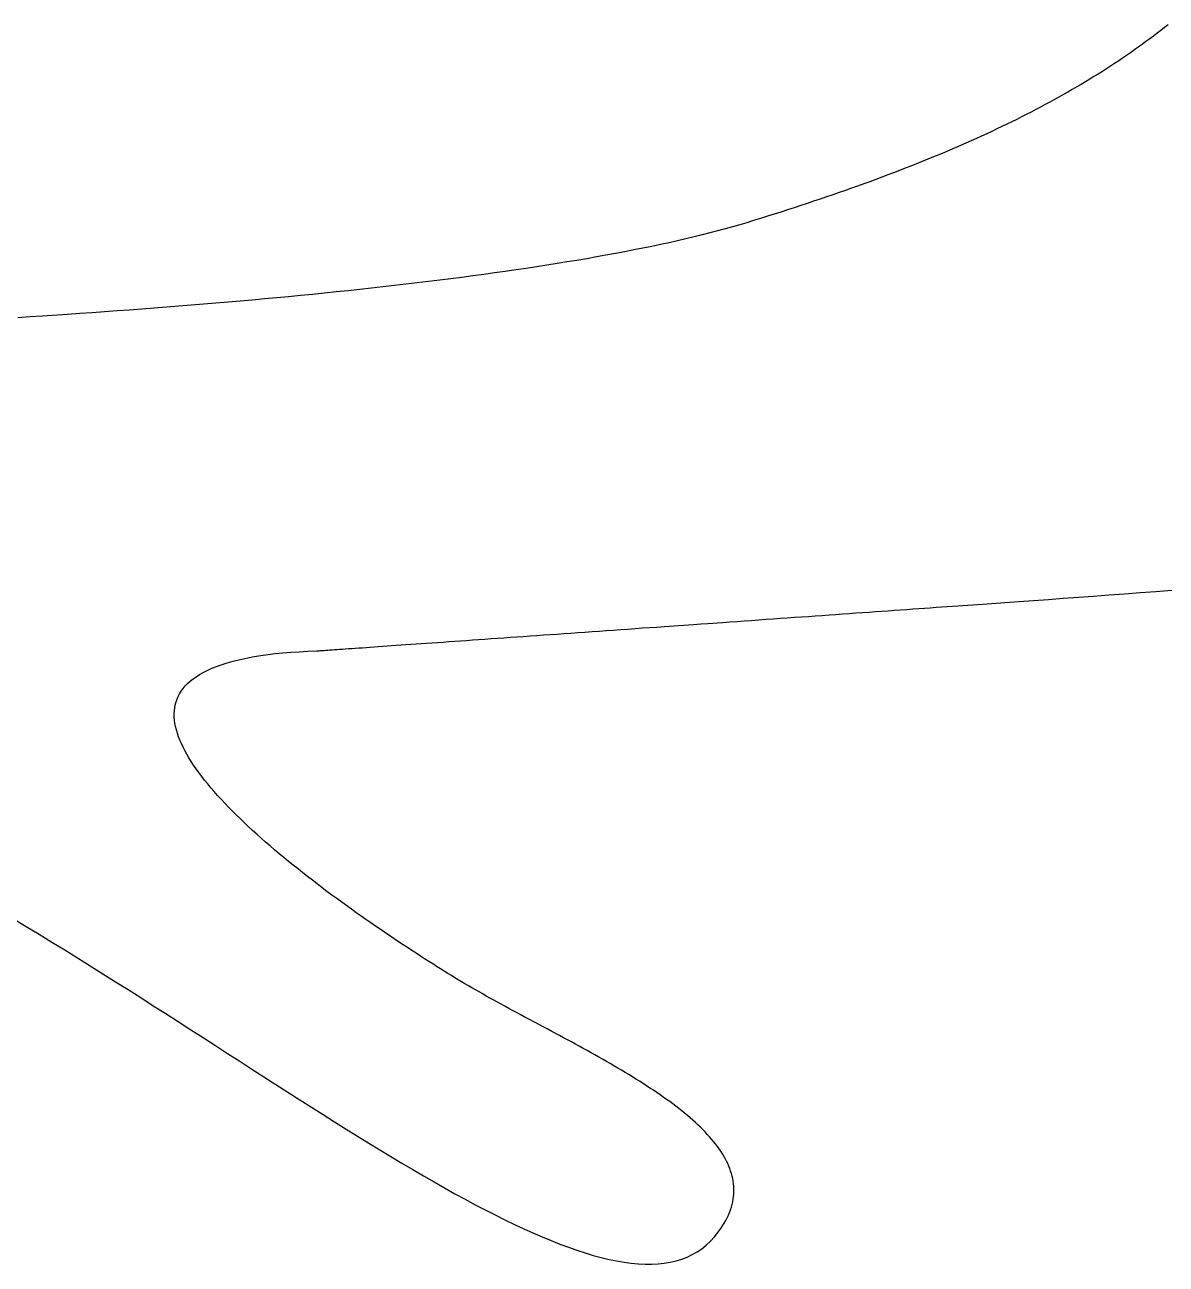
# Model space of a CAD drawing. Extents: x -220 to 640, y 0 to 300.
# Drawn here: x -80.6 to -65.29, y 174.54 to 191.16 of the extents above; entities that cross this region are included whole.
import ezdxf

# ---------------------------------------------------------------- set-up
doc = ezdxf.new("R2010")
doc.units = 0
doc.linetypes.add('CONTINUOUS2', pattern=[0])
doc.layers.get('0').update_dxf_attribs({"linetype": 'CONTINUOUS'})

msp = doc.modelspace()

# ---------------------------------------------------------------- linework, layer by layer
at = {"linetype": 'CONTINUOUS2'}
for p, q in [((-65.266, 191.164), (-65.315, 191.126)), ((-65.462, 191.012), (-65.512, 190.975)), ((-65.412, 191.05), (-65.462, 191.012)), ((-65.363, 191.088), (-65.412, 191.05)), ((-65.315, 191.126), (-65.363, 191.088)), ((-65.717, 190.827), (-65.769, 190.79)), ((-65.665, 190.863), (-65.717, 190.827)), ((-65.613, 190.9), (-65.665, 190.863)), ((-65.563, 190.938), (-65.613, 190.9)), ((-65.512, 190.975), (-65.563, 190.938)), ((-65.982, 190.646), (-66.037, 190.61)), ((-65.928, 190.682), (-65.982, 190.646)), ((-65.875, 190.718), (-65.928, 190.682)), ((-65.822, 190.754), (-65.875, 190.718)), ((-65.769, 190.79), (-65.822, 190.754)), ((-66.204, 190.504), (-66.26, 190.469)), ((-66.147, 190.539), (-66.204, 190.504)), ((-66.092, 190.574), (-66.147, 190.539)), ((-66.037, 190.61), (-66.092, 190.574)), ((-66.491, 190.33), (-66.55, 190.296)), ((-66.432, 190.365), (-66.491, 190.33)), ((-66.374, 190.399), (-66.432, 190.365)), ((-66.317, 190.434), (-66.374, 190.399)), ((-66.26, 190.469), (-66.317, 190.434)), ((-66.79, 190.16), (-66.852, 190.127)), ((-66.729, 190.194), (-66.79, 190.16)), ((-66.669, 190.228), (-66.729, 190.194)), ((-66.609, 190.262), (-66.669, 190.228)), ((-66.55, 190.296), (-66.609, 190.262)), ((-67.103, 189.994), (-67.167, 189.961)), ((-67.039, 190.027), (-67.103, 189.994)), ((-66.976, 190.06), (-67.039, 190.027)), ((-66.914, 190.093), (-66.976, 190.06)), ((-66.852, 190.127), (-66.914, 190.093)), ((-67.428, 189.831), (-67.495, 189.799)), ((-67.362, 189.864), (-67.428, 189.831)), ((-67.296, 189.896), (-67.362, 189.864)), ((-67.231, 189.929), (-67.296, 189.896)), ((-67.167, 189.961), (-67.231, 189.929)), ((-67.767, 189.672), (-67.837, 189.64)), ((-67.698, 189.703), (-67.767, 189.672)), ((-67.63, 189.735), (-67.698, 189.703)), ((-67.562, 189.767), (-67.63, 189.735)), ((-67.495, 189.799), (-67.562, 189.767)), ((-68.192, 189.484), (-68.265, 189.453)), ((-68.12, 189.515), (-68.192, 189.484)), ((-68.048, 189.546), (-68.12, 189.515)), ((-67.977, 189.577), (-68.048, 189.546)), ((-67.907, 189.609), (-67.977, 189.577)), ((-67.837, 189.64), (-67.907, 189.609)), ((-68.562, 189.33), (-68.638, 189.3)), ((-68.487, 189.361), (-68.562, 189.33)), ((-68.413, 189.392), (-68.487, 189.361)), ((-68.339, 189.422), (-68.413, 189.392)), ((-68.265, 189.453), (-68.339, 189.422)), ((-69.026, 189.15), (-69.105, 189.12)), ((-68.947, 189.179), (-69.026, 189.15)), ((-68.869, 189.209), (-68.947, 189.179)), ((-68.791, 189.24), (-68.869, 189.209)), ((-68.715, 189.27), (-68.791, 189.24)), ((-68.638, 189.3), (-68.715, 189.27)), ((-69.429, 189.001), (-69.511, 188.972)), ((-69.347, 189.031), (-69.429, 189.001)), ((-69.266, 189.06), (-69.347, 189.031)), ((-69.185, 189.09), (-69.266, 189.06)), ((-69.105, 189.12), (-69.185, 189.09)), ((-69.933, 188.826), (-70.019, 188.797)), ((-69.847, 188.855), (-69.933, 188.826)), ((-69.762, 188.884), (-69.847, 188.855)), ((-69.678, 188.913), (-69.762, 188.884)), ((-69.594, 188.942), (-69.678, 188.913)), ((-69.511, 188.972), (-69.594, 188.942)), ((-70.46, 188.653), (-70.55, 188.624)), ((-70.37, 188.681), (-70.46, 188.653)), ((-70.281, 188.71), (-70.37, 188.681)), ((-70.193, 188.739), (-70.281, 188.71)), ((-70.106, 188.768), (-70.193, 188.739)), ((-70.019, 188.797), (-70.106, 188.768)), ((-70.917, 188.51), (-71.011, 188.482)), ((-70.824, 188.539), (-70.917, 188.51)), ((-70.732, 188.567), (-70.824, 188.539)), ((-70.64, 188.596), (-70.732, 188.567)), ((-70.55, 188.624), (-70.64, 188.596)), ((-71.623, 188.319), (-71.732, 188.293)), ((-71.516, 188.346), (-71.623, 188.319)), ((-71.41, 188.372), (-71.516, 188.346)), ((-71.307, 188.399), (-71.41, 188.372)), ((-71.206, 188.427), (-71.307, 188.399)), ((-71.107, 188.454), (-71.206, 188.427)), ((-71.011, 188.482), (-71.107, 188.454)), ((-72.309, 188.168), (-72.431, 188.144)), ((-72.19, 188.192), (-72.309, 188.168)), ((-72.073, 188.217), (-72.19, 188.192)), ((-71.957, 188.242), (-72.073, 188.217)), ((-71.844, 188.268), (-71.957, 188.242)), ((-71.732, 188.293), (-71.844, 188.268)), ((-73.194, 188.005), (-73.327, 187.983)), ((-73.062, 188.027), (-73.194, 188.005)), ((-72.933, 188.05), (-73.062, 188.027)), ((-72.805, 188.073), (-72.933, 188.05)), ((-72.678, 188.096), (-72.805, 188.073)), ((-72.553, 188.12), (-72.678, 188.096)), ((-72.431, 188.144), (-72.553, 188.12)), ((-74.299, 187.836), (-74.444, 187.816)), ((-74.156, 187.856), (-74.299, 187.836)), ((-74.014, 187.876), (-74.156, 187.856)), ((-73.874, 187.897), (-74.014, 187.876)), ((-73.735, 187.918), (-73.874, 187.897)), ((-73.597, 187.939), (-73.735, 187.918)), ((-73.461, 187.961), (-73.597, 187.939)), ((-73.327, 187.983), (-73.461, 187.961)), ((-75.641, 187.666), (-75.795, 187.649)), ((-75.487, 187.684), (-75.641, 187.666)), ((-75.335, 187.702), (-75.487, 187.684)), ((-75.184, 187.72), (-75.335, 187.702)), ((-75.033, 187.739), (-75.184, 187.72)), ((-74.884, 187.758), (-75.033, 187.739)), ((-74.736, 187.777), (-74.884, 187.758)), ((-74.589, 187.796), (-74.736, 187.777)), ((-74.444, 187.816), (-74.589, 187.796)), ((-77.384, 187.488), (-77.547, 187.473)), ((-77.222, 187.503), (-77.384, 187.488)), ((-77.061, 187.518), (-77.222, 187.503)), ((-76.9, 187.533), (-77.061, 187.518)), ((-76.74, 187.549), (-76.9, 187.533)), ((-76.58, 187.565), (-76.74, 187.549)), ((-76.422, 187.581), (-76.58, 187.565)), ((-76.264, 187.598), (-76.422, 187.581)), ((-76.107, 187.615), (-76.264, 187.598)), ((-75.951, 187.632), (-76.107, 187.615)), ((-75.795, 187.649), (-75.951, 187.632)), ((-79.361, 187.326), (-79.528, 187.314)), ((-79.195, 187.338), (-79.361, 187.326)), ((-79.029, 187.351), (-79.195, 187.338)), ((-78.863, 187.363), (-79.029, 187.351)), ((-78.697, 187.376), (-78.863, 187.363)), ((-78.532, 187.389), (-78.697, 187.376)), ((-78.367, 187.403), (-78.532, 187.389)), ((-78.202, 187.416), (-78.367, 187.403)), ((-78.037, 187.43), (-78.202, 187.416)), ((-77.873, 187.444), (-78.037, 187.43)), ((-77.71, 187.458), (-77.873, 187.444)), ((-77.547, 187.473), (-77.71, 187.458)), ((-80.527, 187.247), (-80.693, 187.236)), ((-80.36, 187.257), (-80.527, 187.247)), ((-80.027, 187.279), (-80.36, 187.257)), ((-79.861, 187.291), (-80.027, 187.279)), ((-79.694, 187.302), (-79.861, 187.291)), ((-79.528, 187.314), (-79.694, 187.302)), ((-66.469, 183.488), (-66.265, 183.503)), ((-66.265, 183.503), (-66.059, 183.518)), ((-66.059, 183.518), (-65.851, 183.533)), ((-65.851, 183.533), (-65.641, 183.549)), ((-65.641, 183.549), (-65.429, 183.564)), ((-65.429, 183.564), (-65.215, 183.58)), ((-68.771, 183.324), (-68.69, 183.33)), ((-68.69, 183.33), (-68.61, 183.335)), ((-68.61, 183.335), (-68.532, 183.341)), ((-68.532, 183.341), (-68.455, 183.346)), ((-68.455, 183.346), (-68.378, 183.352)), ((-68.378, 183.352), (-68.303, 183.357)), ((-68.303, 183.357), (-68.23, 183.362)), ((-68.23, 183.362), (-68.158, 183.367)), ((-68.158, 183.367), (-68.087, 183.372)), ((-68.087, 183.372), (-68.017, 183.377)), ((-68.017, 183.377), (-67.949, 183.382)), ((-67.949, 183.382), (-67.882, 183.387)), ((-67.882, 183.387), (-67.817, 183.391)), ((-67.817, 183.391), (-67.753, 183.396)), ((-67.753, 183.396), (-67.69, 183.4)), ((-67.69, 183.4), (-67.629, 183.405)), ((-67.629, 183.405), (-67.57, 183.409)), ((-67.57, 183.409), (-67.513, 183.413)), ((-67.513, 183.413), (-67.457, 183.417)), ((-67.457, 183.417), (-67.264, 183.431)), ((-67.264, 183.431), (-67.069, 183.445)), ((-67.069, 183.445), (-66.871, 183.459)), ((-66.871, 183.459), (-66.671, 183.473)), ((-66.671, 183.473), (-66.469, 183.488)), ((-71.143, 183.157), (-71.046, 183.164)), ((-71.046, 183.164), (-70.949, 183.171)), ((-70.949, 183.171), (-70.852, 183.177)), ((-70.852, 183.177), (-70.755, 183.184)), ((-70.755, 183.184), (-70.659, 183.191)), ((-70.659, 183.191), (-70.563, 183.198)), ((-70.563, 183.198), (-70.467, 183.205)), ((-70.467, 183.205), (-70.372, 183.211)), ((-70.372, 183.211), (-70.278, 183.218)), ((-70.278, 183.218), (-70.183, 183.224)), ((-70.183, 183.224), (-70.09, 183.231)), ((-70.09, 183.231), (-69.997, 183.238)), ((-69.997, 183.238), (-69.904, 183.244)), ((-69.904, 183.244), (-69.812, 183.251)), ((-69.812, 183.251), (-69.721, 183.257)), ((-69.721, 183.257), (-69.631, 183.263)), ((-69.631, 183.263), (-69.541, 183.27)), ((-69.541, 183.27), (-69.452, 183.276)), ((-69.452, 183.276), (-69.364, 183.282)), ((-69.364, 183.282), (-69.276, 183.288)), ((-69.276, 183.288), (-69.189, 183.294)), ((-69.189, 183.294), (-69.104, 183.301)), ((-69.104, 183.301), (-69.019, 183.306)), ((-69.019, 183.306), (-68.935, 183.312)), ((-68.935, 183.312), (-68.853, 183.318)), ((-68.853, 183.318), (-68.771, 183.324)), ((-73.46, 182.994), (-73.367, 183.001)), ((-73.367, 183.001), (-73.274, 183.007)), ((-73.274, 183.007), (-73.18, 183.014)), ((-73.18, 183.014), (-73.086, 183.021)), ((-73.086, 183.021), (-72.991, 183.027)), ((-72.991, 183.027), (-72.896, 183.034)), ((-72.896, 183.034), (-72.8, 183.041)), ((-72.8, 183.041), (-72.704, 183.047)), ((-72.704, 183.047), (-72.608, 183.054)), ((-72.608, 183.054), (-72.511, 183.061)), ((-72.511, 183.061), (-72.414, 183.068)), ((-72.414, 183.068), (-72.317, 183.075)), ((-72.317, 183.075), (-72.219, 183.081)), ((-72.219, 183.081), (-72.122, 183.088)), ((-72.122, 183.088), (-72.024, 183.095)), ((-72.024, 183.095), (-71.828, 183.109)), ((-71.828, 183.109), (-71.632, 183.123)), ((-71.632, 183.123), (-71.534, 183.129)), ((-71.534, 183.129), (-71.436, 183.136)), ((-71.436, 183.136), (-71.241, 183.15)), ((-71.241, 183.15), (-71.143, 183.157)), ((-75.8, 182.83), (-75.74, 182.834)), ((-75.74, 182.834), (-75.679, 182.839)), ((-75.679, 182.839), (-75.617, 182.843)), ((-75.617, 182.843), (-75.552, 182.847)), ((-75.552, 182.847), (-75.487, 182.852)), ((-75.487, 182.852), (-75.42, 182.857)), ((-75.42, 182.857), (-75.351, 182.862)), ((-75.351, 182.862), (-75.281, 182.866)), ((-75.281, 182.866), (-75.21, 182.871)), ((-75.21, 182.871), (-75.138, 182.877)), ((-75.138, 182.877), (-75.064, 182.882)), ((-75.064, 182.882), (-74.989, 182.887)), ((-74.989, 182.887), (-74.912, 182.892)), ((-74.912, 182.892), (-74.835, 182.898)), ((-74.835, 182.898), (-74.756, 182.903)), ((-74.756, 182.903), (-74.676, 182.909)), ((-74.676, 182.909), (-74.595, 182.915)), ((-74.595, 182.915), (-74.513, 182.92)), ((-74.513, 182.92), (-74.43, 182.926)), ((-74.43, 182.926), (-74.346, 182.932)), ((-74.346, 182.932), (-74.261, 182.938)), ((-74.261, 182.938), (-74.175, 182.944)), ((-74.175, 182.944), (-74.089, 182.95)), ((-74.089, 182.95), (-74.001, 182.956)), ((-74.001, 182.956), (-73.913, 182.962)), ((-73.913, 182.962), (-73.823, 182.969)), ((-73.823, 182.969), (-73.734, 182.975)), ((-73.734, 182.975), (-73.643, 182.981)), ((-73.643, 182.981), (-73.552, 182.988)), ((-73.552, 182.988), (-73.46, 182.994)), ((-77.689, 182.658), (-77.607, 182.676)), ((-77.607, 182.676), (-77.521, 182.691)), ((-77.521, 182.691), (-77.431, 182.706)), ((-77.431, 182.706), (-77.337, 182.719)), ((-77.337, 182.719), (-77.239, 182.731)), ((-77.239, 182.731), (-77.136, 182.741)), ((-77.136, 182.741), (-77.029, 182.75)), ((-77.029, 182.75), (-76.918, 182.757)), ((-76.918, 182.757), (-76.803, 182.764)), ((-76.803, 182.764), (-76.683, 182.768)), ((-76.683, 182.768), (-76.681, 182.768)), ((-76.681, 182.768), (-76.678, 182.769)), ((-76.678, 182.769), (-76.671, 182.769)), ((-76.671, 182.769), (-76.662, 182.77)), ((-76.662, 182.77), (-76.651, 182.77)), ((-76.651, 182.77), (-76.638, 182.771)), ((-76.638, 182.771), (-76.622, 182.772)), ((-76.622, 182.772), (-76.603, 182.774)), ((-76.603, 182.774), (-76.583, 182.775)), ((-76.583, 182.775), (-76.56, 182.777)), ((-76.56, 182.777), (-76.535, 182.779)), ((-76.535, 182.779), (-76.508, 182.78)), ((-76.508, 182.78), (-76.478, 182.783)), ((-76.478, 182.783), (-76.447, 182.785)), ((-76.447, 182.785), (-76.413, 182.787)), ((-76.413, 182.787), (-76.377, 182.79)), ((-76.377, 182.79), (-76.339, 182.792)), ((-76.339, 182.792), (-76.3, 182.795)), ((-76.3, 182.795), (-76.258, 182.798)), ((-76.258, 182.798), (-76.214, 182.801)), ((-76.214, 182.801), (-76.169, 182.804)), ((-76.169, 182.804), (-76.121, 182.808)), ((-76.121, 182.808), (-76.072, 182.811)), ((-76.072, 182.811), (-76.021, 182.815)), ((-76.021, 182.815), (-75.968, 182.818)), ((-75.968, 182.818), (-75.914, 182.822)), ((-75.914, 182.822), (-75.858, 182.826)), ((-75.858, 182.826), (-75.8, 182.83)), ((-78.207, 182.479), (-78.155, 182.505)), ((-78.155, 182.505), (-78.1, 182.53)), ((-78.1, 182.53), (-78.041, 182.555)), ((-78.041, 182.555), (-77.978, 182.578)), ((-77.978, 182.578), (-77.911, 182.6)), ((-77.911, 182.6), (-77.841, 182.621)), ((-77.841, 182.621), (-77.767, 182.64)), ((-77.767, 182.64), (-77.689, 182.658)), ((-78.415, 182.33), (-78.38, 182.362)), ((-78.38, 182.362), (-78.342, 182.393)), ((-78.342, 182.393), (-78.3, 182.422)), ((-78.3, 182.422), (-78.255, 182.451)), ((-78.255, 182.451), (-78.207, 182.479)), ((-78.541, 182.158), (-78.522, 182.194)), ((-78.522, 182.194), (-78.5, 182.229)), ((-78.5, 182.229), (-78.474, 182.264)), ((-78.474, 182.264), (-78.446, 182.298)), ((-78.446, 182.298), (-78.415, 182.33)), ((-78.592, 181.964), (-78.588, 182.004)), ((-78.588, 182.004), (-78.58, 182.044)), ((-78.58, 182.044), (-78.57, 182.083)), ((-78.57, 182.083), (-78.557, 182.121)), ((-78.557, 182.121), (-78.541, 182.158)), ((-78.594, 181.923), (-78.592, 181.964)), ((-78.594, 181.881), (-78.594, 181.923)), ((-78.59, 181.839), (-78.594, 181.881)), ((-78.585, 181.796), (-78.59, 181.839)), ((-78.576, 181.752), (-78.585, 181.796)), ((-78.565, 181.708), (-78.576, 181.752)), ((-78.552, 181.663), (-78.565, 181.708)), ((-78.537, 181.617), (-78.552, 181.663)), ((-78.519, 181.571), (-78.537, 181.617)), ((-78.499, 181.525), (-78.519, 181.571)), ((-78.476, 181.477), (-78.499, 181.525)), ((-78.452, 181.43), (-78.476, 181.477)), ((-78.426, 181.382), (-78.452, 181.43)), ((-78.397, 181.333), (-78.426, 181.382)), ((-78.367, 181.284), (-78.397, 181.333)), ((-78.334, 181.235), (-78.367, 181.284)), ((-78.3, 181.186), (-78.334, 181.235)), ((-78.264, 181.136), (-78.3, 181.186)), ((-78.226, 181.085), (-78.264, 181.136)), ((-78.187, 181.035), (-78.226, 181.085)), ((-78.146, 180.984), (-78.187, 181.035)), ((-78.103, 180.933), (-78.146, 180.984)), ((-78.059, 180.881), (-78.103, 180.933)), ((-78.013, 180.83), (-78.059, 180.881)), ((-77.966, 180.778), (-78.013, 180.83)), ((-77.918, 180.726), (-77.966, 180.778)), ((-77.868, 180.674), (-77.918, 180.726)), ((-77.817, 180.622), (-77.868, 180.674)), ((-77.764, 180.57), (-77.817, 180.622)), ((-77.711, 180.518), (-77.764, 180.57)), ((-77.656, 180.465), (-77.711, 180.518)), ((-77.601, 180.413), (-77.656, 180.465)), ((-77.544, 180.361), (-77.601, 180.413)), ((-77.486, 180.308), (-77.544, 180.361)), ((-77.428, 180.256), (-77.486, 180.308)), ((-77.369, 180.204), (-77.428, 180.256)), ((-77.308, 180.152), (-77.369, 180.204)), ((-77.248, 180.1), (-77.308, 180.152)), ((-77.186, 180.048), (-77.248, 180.1)), ((-77.124, 179.996), (-77.186, 180.048)), ((-77.061, 179.945), (-77.124, 179.996)), ((-76.998, 179.894), (-77.061, 179.945)), ((-76.934, 179.843), (-76.998, 179.894)), ((-76.87, 179.792), (-76.934, 179.843)), ((-76.806, 179.742), (-76.87, 179.792)), ((-76.741, 179.691), (-76.806, 179.742)), ((-76.676, 179.642), (-76.741, 179.691)), ((-76.611, 179.592), (-76.676, 179.642)), ((-76.546, 179.543), (-76.611, 179.592)), ((-76.48, 179.494), (-76.546, 179.543)), ((-76.415, 179.446), (-76.48, 179.494)), ((-76.349, 179.398), (-76.415, 179.446)), ((-76.219, 179.304), (-76.349, 179.398)), ((-76.154, 179.257), (-76.219, 179.304)), ((-76.089, 179.212), (-76.154, 179.257)), ((-76.025, 179.166), (-76.089, 179.212)), ((-80.751, 179.174), (-80.579, 179.071)), ((-80.579, 179.071), (-80.407, 178.968)), ((-75.96, 179.122), (-76.025, 179.166)), ((-75.897, 179.077), (-75.96, 179.122)), ((-75.833, 179.034), (-75.897, 179.077)), ((-75.77, 178.991), (-75.833, 179.034)), ((-80.407, 178.968), (-80.236, 178.863)), ((-80.236, 178.863), (-80.064, 178.758)), ((-75.708, 178.949), (-75.77, 178.991)), ((-75.646, 178.908), (-75.708, 178.949)), ((-75.585, 178.867), (-75.646, 178.908)), ((-75.525, 178.827), (-75.585, 178.867)), ((-80.064, 178.758), (-79.893, 178.652)), ((-75.466, 178.788), (-75.525, 178.827)), ((-75.407, 178.749), (-75.466, 178.788)), ((-75.349, 178.712), (-75.407, 178.749)), ((-75.292, 178.675), (-75.349, 178.712)), ((-79.893, 178.652), (-79.722, 178.546)), ((-79.722, 178.546), (-79.552, 178.439)), ((-75.236, 178.639), (-75.292, 178.675)), ((-75.181, 178.604), (-75.236, 178.639)), ((-75.128, 178.57), (-75.181, 178.604)), ((-75.075, 178.537), (-75.128, 178.57)), ((-75.024, 178.504), (-75.075, 178.537)), ((-79.552, 178.439), (-79.382, 178.332)), ((-74.974, 178.473), (-75.024, 178.504)), ((-74.925, 178.443), (-74.974, 178.473)), ((-74.877, 178.414), (-74.925, 178.443)), ((-74.831, 178.385), (-74.877, 178.414)), ((-74.786, 178.358), (-74.831, 178.385)), ((-74.741, 178.331), (-74.786, 178.358)), ((-79.382, 178.332), (-79.213, 178.225)), ((-79.213, 178.225), (-79.043, 178.118)), ((-74.695, 178.304), (-74.741, 178.331)), ((-74.649, 178.276), (-74.695, 178.304)), ((-74.602, 178.249), (-74.649, 178.276)), ((-74.555, 178.222), (-74.602, 178.249)), ((-74.507, 178.194), (-74.555, 178.222)), ((-74.458, 178.167), (-74.507, 178.194)), ((-79.043, 178.118), (-78.875, 178.01)), ((-74.409, 178.139), (-74.458, 178.167)), ((-74.36, 178.112), (-74.409, 178.139)), ((-74.31, 178.084), (-74.36, 178.112)), ((-74.26, 178.057), (-74.31, 178.084)), ((-74.21, 178.029), (-74.26, 178.057)), ((-74.159, 178.002), (-74.21, 178.029)), ((-78.875, 178.01), (-78.707, 177.903)), ((-78.707, 177.903), (-78.54, 177.796)), ((-74.108, 177.974), (-74.159, 178.002)), ((-74.057, 177.946), (-74.108, 177.974)), ((-74.005, 177.918), (-74.057, 177.946)), ((-73.953, 177.89), (-74.005, 177.918)), ((-73.901, 177.862), (-73.953, 177.89)), ((-73.849, 177.834), (-73.901, 177.862)), ((-78.54, 177.796), (-78.373, 177.688)), ((-78.373, 177.688), (-78.208, 177.582)), ((-73.744, 177.778), (-73.849, 177.834)), ((-73.638, 177.722), (-73.744, 177.778)), ((-73.585, 177.694), (-73.638, 177.722)), ((-73.532, 177.665), (-73.585, 177.694)), ((-78.208, 177.582), (-78.043, 177.475)), ((-73.426, 177.609), (-73.532, 177.665)), ((-73.374, 177.58), (-73.426, 177.609)), ((-73.321, 177.552), (-73.374, 177.58)), ((-73.268, 177.523), (-73.321, 177.552)), ((-73.215, 177.494), (-73.268, 177.523)), ((-78.043, 177.475), (-77.878, 177.369)), ((-77.878, 177.369), (-77.715, 177.264)), ((-73.162, 177.466), (-73.215, 177.494)), ((-73.11, 177.437), (-73.162, 177.466)), ((-73.057, 177.408), (-73.11, 177.437)), ((-73.005, 177.379), (-73.057, 177.408)), ((-72.953, 177.35), (-73.005, 177.379)), ((-72.901, 177.321), (-72.953, 177.35)), ((-77.715, 177.264), (-77.552, 177.159)), ((-72.85, 177.292), (-72.901, 177.321)), ((-72.799, 177.262), (-72.85, 177.292)), ((-72.748, 177.233), (-72.799, 177.262)), ((-72.697, 177.204), (-72.748, 177.233)), ((-72.647, 177.174), (-72.697, 177.204)), ((-77.552, 177.159), (-77.391, 177.055)), ((-77.391, 177.055), (-77.23, 176.952)), ((-72.597, 177.145), (-72.647, 177.174)), ((-72.547, 177.115), (-72.597, 177.145)), ((-72.499, 177.086), (-72.547, 177.115)), ((-72.45, 177.056), (-72.499, 177.086)), ((-72.402, 177.026), (-72.45, 177.056)), ((-72.354, 176.996), (-72.402, 177.026)), ((-77.23, 176.952), (-77.071, 176.85)), ((-77.071, 176.85), (-76.912, 176.749)), ((-72.307, 176.966), (-72.354, 176.996)), ((-72.26, 176.936), (-72.307, 176.966)), ((-72.214, 176.906), (-72.26, 176.936)), ((-72.168, 176.876), (-72.214, 176.906)), ((-72.124, 176.845), (-72.168, 176.876)), ((-76.912, 176.749), (-76.755, 176.648)), ((-72.079, 176.815), (-72.124, 176.845)), ((-72.036, 176.785), (-72.079, 176.815)), ((-71.993, 176.754), (-72.036, 176.785)), ((-71.95, 176.723), (-71.993, 176.754)), ((-71.909, 176.693), (-71.95, 176.723)), ((-71.868, 176.662), (-71.909, 176.693)), ((-76.755, 176.648), (-76.599, 176.55)), ((-76.599, 176.55), (-76.444, 176.452)), ((-71.828, 176.631), (-71.868, 176.662)), ((-71.789, 176.6), (-71.828, 176.631)), ((-71.75, 176.569), (-71.789, 176.6)), ((-71.713, 176.538), (-71.75, 176.569)), ((-71.676, 176.506), (-71.713, 176.538)), ((-76.444, 176.452), (-76.29, 176.356)), ((-76.29, 176.356), (-76.137, 176.261)), ((-71.64, 176.475), (-71.676, 176.506)), ((-71.605, 176.443), (-71.64, 176.475)), ((-71.571, 176.412), (-71.605, 176.443)), ((-71.538, 176.38), (-71.571, 176.412)), ((-71.506, 176.348), (-71.538, 176.38)), ((-76.137, 176.261), (-75.986, 176.168)), ((-71.475, 176.316), (-71.506, 176.348)), ((-71.445, 176.284), (-71.475, 176.316)), ((-71.415, 176.252), (-71.445, 176.284)), ((-71.388, 176.22), (-71.415, 176.252)), ((-71.361, 176.188), (-71.388, 176.22)), ((-71.335, 176.156), (-71.361, 176.188)), ((-75.986, 176.168), (-75.836, 176.076)), ((-75.836, 176.076), (-75.688, 175.987)), ((-71.31, 176.123), (-71.335, 176.156)), ((-71.287, 176.09), (-71.31, 176.123)), ((-71.265, 176.058), (-71.287, 176.09)), ((-71.243, 176.025), (-71.265, 176.058)), ((-71.224, 175.992), (-71.243, 176.025)), ((-75.688, 175.987), (-75.541, 175.899)), ((-75.541, 175.899), (-75.396, 175.812)), ((-71.205, 175.959), (-71.224, 175.992)), ((-71.188, 175.926), (-71.205, 175.959)), ((-71.172, 175.893), (-71.188, 175.926)), ((-71.157, 175.859), (-71.172, 175.893)), ((-71.144, 175.826), (-71.157, 175.859)), ((-75.396, 175.812), (-75.252, 175.728)), ((-75.252, 175.728), (-75.109, 175.646)), ((-71.132, 175.792), (-71.144, 175.826)), ((-71.121, 175.758), (-71.132, 175.792)), ((-71.112, 175.725), (-71.121, 175.758)), ((-71.105, 175.691), (-71.112, 175.725)), ((-71.099, 175.656), (-71.105, 175.691)), ((-75.109, 175.646), (-74.969, 175.567)), ((-74.969, 175.567), (-74.83, 175.489)), ((-71.094, 175.622), (-71.099, 175.656)), ((-71.091, 175.588), (-71.094, 175.622)), ((-71.089, 175.554), (-71.091, 175.588)), ((-71.09, 175.484), (-71.089, 175.519)), ((-71.089, 175.519), (-71.089, 175.554)), ((-74.83, 175.489), (-74.692, 175.414)), ((-74.692, 175.414), (-74.557, 175.341)), ((-71.113, 175.344), (-71.105, 175.38)), ((-71.105, 175.38), (-71.098, 175.415)), ((-71.098, 175.415), (-71.094, 175.45)), ((-71.094, 175.45), (-71.09, 175.484)), ((-74.557, 175.341), (-74.423, 175.271)), ((-74.423, 175.271), (-74.291, 175.204)), ((-74.291, 175.204), (-74.161, 175.139)), ((-71.179, 175.167), (-71.162, 175.202)), ((-71.162, 175.202), (-71.147, 175.238)), ((-71.147, 175.238), (-71.134, 175.274)), ((-71.134, 175.274), (-71.123, 175.309)), ((-71.123, 175.309), (-71.113, 175.344)), ((-74.161, 175.139), (-74.033, 175.077)), ((-74.033, 175.077), (-73.907, 175.018)), ((-71.291, 174.985), (-71.265, 175.022)), ((-71.265, 175.022), (-71.24, 175.058)), ((-71.24, 175.058), (-71.218, 175.094)), ((-71.218, 175.094), (-71.198, 175.131)), ((-71.198, 175.131), (-71.179, 175.167)), ((-73.907, 175.018), (-73.783, 174.962)), ((-73.783, 174.962), (-73.661, 174.909)), ((-73.661, 174.909), (-73.541, 174.86)), ((-73.541, 174.86), (-73.423, 174.813)), ((-71.459, 174.799), (-71.403, 174.853)), ((-71.403, 174.853), (-71.349, 174.912)), ((-71.349, 174.912), (-71.319, 174.949)), ((-71.319, 174.949), (-71.291, 174.985)), ((-73.423, 174.813), (-73.307, 174.77)), ((-73.307, 174.77), (-73.194, 174.73)), ((-73.194, 174.73), (-73.083, 174.694)), ((-73.083, 174.694), (-72.974, 174.662)), ((-71.648, 174.671), (-71.582, 174.708)), ((-71.582, 174.708), (-71.519, 174.751)), ((-71.519, 174.751), (-71.459, 174.799)), ((-72.974, 174.662), (-72.867, 174.633)), ((-72.867, 174.633), (-72.763, 174.608)), ((-72.763, 174.608), (-72.662, 174.587)), ((-72.662, 174.587), (-72.562, 174.57)), ((-72.562, 174.57), (-72.466, 174.557)), ((-72.466, 174.557), (-72.372, 174.548)), ((-72.372, 174.548), (-72.28, 174.543)), ((-72.28, 174.543), (-72.192, 174.543)), ((-72.192, 174.543), (-72.106, 174.547)), ((-72.106, 174.547), (-72.022, 174.556)), ((-72.022, 174.556), (-71.942, 174.569)), ((-71.942, 174.569), (-71.864, 174.587)), ((-71.864, 174.587), (-71.789, 174.61)), ((-71.789, 174.61), (-71.717, 174.638)), ((-71.717, 174.638), (-71.648, 174.671))]:
    msp.add_line(p, q, dxfattribs=at)

doc.saveas('drawing.dxf')
